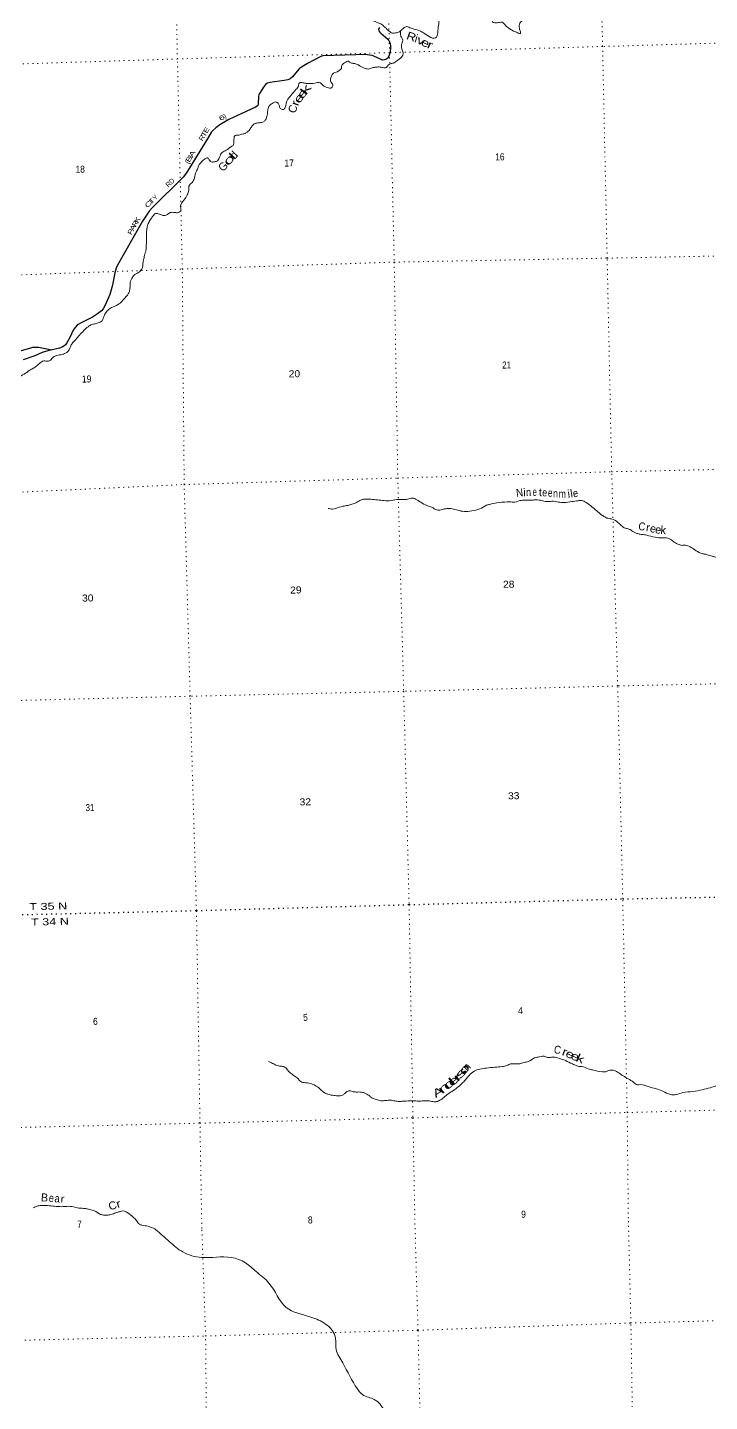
# Model space of a CAD drawing. Header units: feet. Extents: x 489137 to 739700, y 189004 to 379547.
# Drawn here: x 529403 to 546440, y 323522 to 357853 of the extents above; entities that cross this region are included whole.
import ezdxf
from ezdxf.enums import TextEntityAlignment as Align

# ---------------------------------------------------------------- set-up
doc = ezdxf.new("R2010")
doc.units = ezdxf.units.FT
doc.header["$LTSCALE"] = 80
doc.linetypes.add('DOTTED', pattern=[1.5, 0.3, -1.2])
for name, color, linetype, lineweight in [('29', 7, 'Continuous', 25), ('39', 7, 'Continuous', 13), ('6', 7, 'DOTTED', 25), ('7', 7, 'DOTTED', 13)]:
    doc.layers.add(name, color=color, linetype=linetype, lineweight=lineweight)
doc.layers.add('30', color=7, linetype='Continuous')
doc.layers.add('41', color=7, linetype='Continuous')

msp = doc.modelspace()

# ---------------------------------------------------------------- linework, layer by layer
at = {"layer": '29'}
for points in [[(538196.3, 357855.61), (538178.35, 357828.01), (538172.72, 357814.56), (538171.69, 357799.17), (538180.92, 357771.47), (538201.43, 357735.55), (538227.54, 357708.21), (538402.62, 357559.73), (538430.12, 357526.22), (538448.57, 357491.34), (538466.01, 357444.13), (538473.02, 357396.1), (538472.16, 357329.21), (538464.98, 357260.46), (538455.06, 357209.71), (538427.04, 357135.28), (538403.45, 357096.29), (538377.4, 357072.11), (538352.18, 357057.29), (538317.32, 357044.98), (538280.4, 357038.82), (538266.57, 357038.31), (538252.85, 357042.24), (538050.71, 357137.41), (538013.29, 357149.13), (537949.71, 357162.47), (537896.39, 357171.71), (537821.55, 357177.24), (537607.1, 357169.79)], [(537607.1, 357169.79), (536780.11, 357141.05), (536733.54, 357130.67), (536396.56, 356954.18), (536246.46, 356864.92), (536201.35, 356830.03), (536179.63, 356812.55), (536018.82, 356616.6), (535965, 356569.96), (535949.09, 356559.14), (535910.12, 356544.77), (535818.57, 356525.31), (535458.94, 356477.05), (535399.46, 356462.69), (535378.95, 356450.38), (535352.29, 356427.8), (535299.22, 356358.76), (535200.53, 356202.06), (535183.61, 356167.7), (535175.11, 356132.94), (535167.61, 355930.69), (535161.05, 355910.14), (535153.87, 355901.93), (535137.47, 355885.51), (535096.51, 355859.94), (534866.72, 355750.25), (534432.94, 355551.83), (534289.44, 355469.94), (534209.76, 355418.09), (534104.87, 355346.81), (534031.03, 355283.19), (533995.59, 355244.21), (533906.24, 355088.08), (533399.95, 354261.26), (533347.08, 354184.22), (533288.17, 354114.58), (532521.61, 353356.14), (532443.04, 353265.83), (532277.13, 353012.53), (531647.74, 351915.47), (531617.17, 351843.65), (531581.47, 351721.62), (531536.91, 351461.73), (531510.52, 351355.22), (531456.18, 351181.81), (531378.05, 350988.41), (531326.97, 350884.23), (531290.06, 350820.61), (531247.65, 350772.51), (531152.65, 350695.43), (531029.06, 350614.66), (530724.02, 350465.58), (530668.64, 350432.74), (530639.83, 350411.46), (530590.71, 350360.92), (530541.67, 350287.4), (530460.99, 350105.26), (530389.25, 349973.88), (530349.73, 349920.71), (530312.82, 349887.88), (530269.75, 349863.25), (530202.41, 349841.2), (529911.11, 349772.16), (529772.7, 349729.77), (529582.6, 349651.54), (529295.66, 349547.24)], [(529132.69, 349746.18), (529457.81, 349840.12), (529538.49, 349862.44), (529612.7, 349868.69), (529681.06, 349867.19), (530011.89, 349796.05)]]:
    msp.add_lwpolyline(points, dxfattribs=at)
at = {"layer": '39'}
for points in [[(541779.53, 358037.16), (541700.36, 357962.8), (541690.94, 357833.36), (541714.98, 357745.01), (541717.71, 357710.74), (541693.84, 357694.08), (541659.17, 357711.53), (541571.54, 357752.09), (541469.51, 357806.49), (541397.81, 357857.49), (541331.96, 357918.71), (541303.05, 357950.41), (541260.01, 357981.82), (541195.5, 357978.44), (541076.57, 357971.91), (541019.67, 357990.91), (540998.7, 358028.83), (540964.45, 358123.03), (540916.04, 358218.94), (540841.91, 358290.08), (540817.99, 358372.38), (540798.71, 358426.5), (540770.84, 358504.67), (540738.32, 358613.03), (540718.57, 358689.36), (540686.8, 358761.39), (540629.43, 358802.59), (540560.26, 358829.41), (540465.2, 358839.53), (540396.82, 358827.99), (540319.62, 358755.69), (540203.17, 358726.99), (540110.67, 358710.92), (540073.14, 358671.76), (540019.18, 358549.46), (539926.38, 358450.58), (539812.7, 358385.59), (539742.9, 358345.75), (539693.85, 358278.08), (539681.46, 358195.03), (539684.98, 358025.47), (539662.2, 357859.4), (539643.71, 357681.3), (539616.9, 357612.08), (539563.02, 357582.68), (539481.91, 357601.17), (539316.33, 357702.7), (539222.32, 357759.28), (539055.69, 357814.35), (538925.58, 357860.08), (538876.79, 357877.23), (538828.67, 357862.08), (538761.18, 357808.16), (538723.65, 357769), (538697.89, 357746.25), (538595.55, 357717.85), (538525.08, 357710.31), (538400.22, 357794.52), (538317.93, 357869.53), (538229.64, 357942.39), (538123.86, 357982.58), (538044.48, 358015.24), (537977.19, 358048.16), (537951.85, 358102.15), (537932.48, 358160.3), (537855.36, 358180.9), (537718.4, 358167.92), (537677.55, 358191.3), (537629.86, 358252.9), (537622.76, 358303.23), (537601.66, 358347.22), (537560.77, 358372.61), (537505.42, 358413.86), (537470.16, 358459.56), (537455.03, 358507.71), (537419.82, 358551.4), (537344.93, 358561.94), (537327.36, 358533.3), (537267.64, 358493.68), (537186.32, 358522.26), (536954.47, 358608.26), (536765.1, 358689.1), (536652.52, 358765.49), (536440.75, 358855.96), (536359.14, 358898.67), (536234.37, 358978.84), (536144.1, 359049.64), (536100.48, 359109.31), (536023.53, 359121.83), (535927.54, 359176.36), (535902.12, 359234.39)], [(538626.31, 357015.74), (538745.32, 357115.17), (538787.56, 357219.05), (538753.14, 357321.31), (538746.88, 357428.21), (538771.64, 357499.41), (538774.33, 357564.09), (538732.68, 357625.81), (538722.93, 357706.39), (538722.09, 357746.76), (538723.47, 357768.79)], [(533517.1, 353978.24), (533577.16, 354098.65), (533612.46, 354244.79), (533657.01, 354334.58), (533685.63, 354413.93), (533730.85, 354471.43), (533817.85, 354558.07), (533853.69, 354581.04), (533883.66, 354595.8), (533910.05, 354588.28), (533953.71, 354526.59), (533994.73, 354495.14), (534071.38, 354496.76), (534151.53, 354524.69), (534178.84, 354569.69), (534213.52, 354649.18), (534266.26, 354733.08), (534368.05, 354787.72), (534479.37, 354868.82), (534537.07, 354908.4), (534554.14, 354961.26), (534560.06, 355064.38), (534563.26, 355104.83), (534566.83, 355127.12), (534588.52, 355151.81), (534663.03, 355159.43), (534749.26, 355185.48), (534829.66, 355201.3), (534889.42, 355238.91), (534936.95, 355282.32), (534997.76, 355366.39), (535050.93, 355430.11), (535130.9, 355466.12), (535223.53, 355476.14), (535295.81, 355493.81), (535351.2, 355547.48), (535389.19, 355661.37), (535399.74, 355736.31), (535413.95, 355829.5), (535444.8, 355898.81), (535538.22, 355967.41), (535616.43, 355991.27), (535673.84, 355948.05), (535695.44, 355879.84), (535734.98, 355822.11), (535795.83, 355807.23), (535843.28, 355854.67), (535861.73, 355937.86), (535888.04, 356031.3), (535962.64, 356131.82), (536072.91, 356263.38), (536128.18, 356323.1), (536176.72, 356415), (536195.67, 356473.96), (536280.48, 356471.7), (536367.56, 356457.38), (536581.38, 356461.87), (536647.66, 356477.4), (536720.44, 356470.85), (536790.54, 356399.62), (536867.95, 356364.9), (536922.92, 356341.82), (536979.49, 356338.97), (537026.77, 356394.49), (537019.71, 356442.8), (536978.19, 356498.47), (536982.31, 356591.45), (537003.24, 356652.48), (537026.56, 356695.37), (537144.53, 356748.34), (537216.14, 356798.31), (537243.71, 356831.2), (537252.32, 356902.06), (537299.73, 356951.52), (537351.46, 356986.94), (537403.41, 357012.26), (537464.68, 356977.2), (537537.8, 356954.5), (537620.85, 356940.09), (537714.77, 356887.54), (537841.1, 356829.61), (537936.2, 356817.47), (538034.38, 356851.85), (538064.55, 356856.52), (538159.19, 356866.58), (538260.3, 356856.59), (538343.3, 356844.2), (538416.64, 356908.34), (538466.31, 356945.74), (538542.63, 356963.49), (538626.31, 357015.74)], [(528342.56, 348261.63), (528412.83, 348376.19), (528487.09, 348492.86), (528567.86, 348587.45), (528635.48, 348635.31), (528737.39, 348683.9), (528792.83, 348735.55), (528833.21, 348831.31), (528846.33, 348880.05), (528913.48, 348950.12), (529052.93, 349037.87), (529204.39, 349129.9), (529351.98, 349213.78), (529477.34, 349299.21), (529571.1, 349351.67), (529654.44, 349420.06), (529747.74, 349494.72), (529811.74, 349522.31), (529904.7, 349516.19), (529976.78, 349543.95), (530047.97, 349614.11), (530137.86, 349658.41), (530270.5, 349685.43), (530382.45, 349736.24), (530418.13, 349767.28), (530461.04, 349838.87), (530485.96, 349901.99), (530536.82, 349979.8), (530633.48, 350086.84), (530728.08, 350195.85), (530838.77, 350307.23), (530943.88, 350396.27), (531035.87, 350436.57), (531116.23, 350454.41), (531218.39, 350490.89), (531268.11, 350526.26), (531298.74, 350605.67), (531337.41, 350687.25), (531408.01, 350785.67), (531503.45, 350854.31), (531587.46, 350890.41), (531671.31, 350934.58), (531732.92, 350980.3), (531839.45, 351097.64), (531920.18, 351194.25), (531947.12, 351257.42), (531965.11, 351362.81), (531969.23, 351455.79), (531976.08, 351514.49), (532008.99, 351581.83), (532073.75, 351670.02), (532131.54, 351705.56), (532217.06, 351765.92), (532256.35, 351817.24), (532275.69, 351858.03), (532282.16, 351934.9), (532289.05, 351991.59), (532307.54, 352072.76), (532333.39, 352188.41), (532356.17, 352257.54), (532366.47, 352344.6), (532372.39, 352447.71), (532379.75, 352579.13), (532375.63, 352680.01), (532381.39, 352791.2), (532395.77, 352876.32), (532431.99, 352978.05), (532492.39, 353082.31), (532549.33, 353158.22), (532584.84, 353197.34), (532624.98, 353208.28), (532667.51, 353201.09), (532730.5, 353180.2), (532807.75, 353153.55), (532866.08, 353162.86), (532929.7, 353208.62), (533011.91, 353234.58), (533084.65, 353230.05), (533169.46, 353227.79), (533215.23, 353259.04), (533236.07, 353324.1), (533226.99, 353372.38), (533229.98, 353422.93), (533278.9, 353496.65), (533327.94, 353564.32), (533378.84, 353640.11), (533424.81, 353758.2), (533435.45, 353829.11), (533432.72, 353863.38), (533445.83, 353912.12), (533517.1, 353978.24)], [(536913.41, 345838.66), (537022.76, 345820.76), (537101.18, 345834.52), (537279.62, 345890.78), (537404.31, 345911.57), (537508.66, 345940.02), (537618.77, 345982.72), (537738.46, 346049.85), (537863.19, 346068.63), (537976.28, 346064.95), (538148.16, 346048.36), (538309.92, 346033.59), (538485.54, 346031.22), (538680.62, 346063.59), (538836.16, 346056.76), (538958.71, 346083.57), (539013, 346092.78), (539126.85, 346052.77), (539261.79, 345968.77), (539441.12, 345885.7), (539508.23, 345860.86), (539606.19, 345808.39), (539707.43, 345792.34), (539771.64, 345809.85), (539876.08, 345834.25), (540011.4, 345829.02), (540151.43, 345791.57), (540313.52, 345760.65), (540498.85, 345776.66), (540699.65, 345825.3), (540871.33, 345915.74), (540947.56, 345937.54), (541128.4, 345975.67), (541384.21, 345999.22), (541481.07, 345999.23), (541539.78, 345990.37), (541704.4, 346032.2), (541827.24, 346044.87), (542006.9, 346042.59), (542109.65, 346050.81), (542253.34, 346031.61), (542431.44, 346007.08), (542499.81, 346018.62), (542663.76, 345995.81), (542797.23, 345982.46), (542998.49, 346008.9), (543155.5, 346028.35), (543213.87, 346035.64), (543327.59, 346001.67), (543442.19, 345925.33), (543561.21, 345830.89), (543684.55, 345722.42), (543739.98, 345677.14), (543823.82, 345624.37), (543878.87, 345597.26), (543988.31, 345575.32), (544153.59, 345487.92), (544235.88, 345412.91), (544340.27, 345342.41), (544431.55, 345320.09), (544525.56, 345263.5), (544594.86, 345230.63), (544662.1, 345199.73), (544755.23, 345185.53), (544870.63, 345167.76), (545079.54, 345117.63), (545261.55, 345099.24), (545400.86, 345096.11), (545474.32, 345057.26), (545560.35, 344996.47), (545680.75, 344932.35), (545761.86, 344913.86), (545806.19, 344916.81), (545923.7, 344895.05), (546042.21, 344824.84), (546179.25, 344736.85), (546268.72, 344704.4), (546351.77, 344689.99), (546483.81, 344648.33), (546562.94, 344627.78), (546615.77, 344610.72), (546689.27, 344569.85), (546813.41, 344519.96), (546860.23, 344500.75), (546918.69, 344407.06), (546997.48, 344305.73), (547094.18, 344216.88), (547163.73, 344171.9), (547354.44, 344123.4), (547461.23, 344131.7), (547582.14, 344140.3)], [(535423.09, 332014.77), (535498.39, 331984.04), (535610.52, 331929.85), (535732.22, 331900.09), (535815.31, 331883.67), (535858.26, 331856.3), (535918.31, 331782.84), (536010.89, 331697.95), (536062.12, 331660.66), (536158.4, 331592), (536206.01, 331534.44), (536311.88, 331490.21), (536473.71, 331471.4), (536561.34, 331430.83), (536671.7, 331364.49), (536749.86, 331293.44), (536837.99, 331228.65), (536909.18, 331201.87), (537020.76, 331173.92), (537152.21, 331160.53), (537270.93, 331177.16), (537330.57, 331220.82), (537364.19, 331253.84), (537444.29, 331283.79), (537541.58, 331263.62), (537642.65, 331255.65), (537719.35, 331255.24), (537816.72, 331231.03), (537935.1, 331166.88), (538000.79, 331113.73), (538086.35, 331075.14), (538202.05, 331043.24), (538325.23, 331039.77), (538440, 331052.28), (538549.26, 331038.42), (538662.61, 331022.63), (538789.69, 331025.3), (538936.86, 331032.43), (539070.04, 331033.21), (539197.25, 331029.82), (539334.34, 331036.74), (539441.34, 331034.95), (539558.88, 331011.17), (539641.42, 331020.98), (539749.22, 331077.77), (539858.36, 331166.89), (539937.83, 331227.13), (540075.21, 331316.85), (540182.42, 331401.89), (540279.46, 331490.77), (540362.33, 331581.36), (540433.19, 331667.67), (540558.09, 331775.3), (540704.3, 331828.86), (540865.25, 331852.43), (541080.72, 331875.13), (541257.98, 331890.97), (541378.47, 331919.76), (541472.57, 331956.06), (541603.69, 331958.82), (541704.59, 331958.92), (541804.82, 331991.32), (541911.23, 332017.78), (542066.81, 332105.87), (542157.16, 332127.96), (542306.06, 332149.26), (542389.4, 332120.72), (542466.13, 332118.29), (542526.44, 332129.66), (542639.95, 332105.79), (542798.39, 332056.61), (542963.46, 331979.31), (543069.37, 331933.06), (543148.75, 331900.4), (543251.8, 331894.49), (543406.37, 331837.15), (543517.99, 331807.19), (543763.16, 331759.83), (543853.89, 331763.76), (543913.91, 331789.25), (543986.23, 331804.91), (544085.54, 331784.78), (544197.91, 331718.48), (544283.94, 331657.69), (544408.5, 331587.61), (544539.54, 331497.47), (544643.72, 331437.05), (544714.28, 331440.55), (544907.01, 331392.1), (545103.89, 331337.67), (545274.77, 331272.6)], [(545274.77, 331272.6), (545462.08, 331193.74), (545611.39, 331194.86), (545771.89, 331240.64), (546023.58, 331268.14), (546256.74, 331313.42), (546459.55, 331362.11), (546597.86, 331407.42), (546732.13, 331452.65), (546856.99, 331465.37), (547034.84, 331356.02), (547176.88, 331318.62), (547361.08, 331292.2), (547677.32, 331321.05), (547892.83, 331341.74), (548126.45, 331364.82), (548265.18, 331389.95), (548432.44, 331401.54), (548541.87, 331379.6), (548641.3, 331353.42), (548817.14, 331244.03), (548951.24, 331103.47), (549097.23, 330973.25), (549202.55, 330858.34), (549283.19, 330765.12), (549359.89, 330667.78), (549423.18, 330632.76), (549581.49, 330589.64), (549716.43, 330505.64), (549861.88, 330401.67), (550033.09, 330320.45), (550242.5, 330246.09), (550498.43, 330166.65), (550599.55, 330156.66), (550688.81, 330134.3), (550771.01, 330063.33), (550909.74, 329991.52), (551011.44, 329953.27), (551118.52, 329947.44), (551191.52, 329930.8), (551294.81, 329912.78), (551332.29, 329926.54), (551366.31, 329955.72)], [(529549.68, 328363.47), (529661.77, 328408.23), (529780.53, 328422.84), (529948.25, 328412.23), (530118.08, 328397.62), (530295.8, 328391.26), (530467.18, 328398.9), (530649.57, 328362.34), (530803.26, 328347.39), (530896.39, 328333.2), (531020.11, 328303.48), (531113.66, 328269.1), (531187.41, 328216.12), (531270.75, 328187.58), (531394.01, 328180.08), (531486.51, 328196.16), (531610.78, 328237.13), (531701.01, 328265.28), (531751.15, 328280.47), (531829.9, 328278.09), (531909.5, 328235.33), (532049.06, 328123.16), (532125.38, 328043.98), (532189.72, 327958.5), (532256.96, 327927.6), (532418.97, 327900.72), (532500.37, 327868.1), (532549.12, 327852.96), (532608.42, 327815.84), (532609.27, 327815.17)], [(532609.03, 327815.36), (532942.41, 327522.93), (533284.32, 327258.3), (533748.51, 327121.93), (534496.52, 327121.78), (534845.36, 326990.72), (535117.51, 326768.87), (535435.71, 326481.43), (535866.7, 325873.3), (536483.01, 325631.45), (536851.09, 325456.38), (537084.53, 325162.86), (537114.71, 324830.07), (537276.57, 324486.3), (537643.86, 323836.21), (537774.63, 323693.83), (538066.55, 323575.55), (538324.04, 323290.68), (538715.66, 322806.93), (539098.55, 322773.71), (539653.66, 322724.43), (540066.13, 322637.35), (540291.9, 322580.14), (540432.71, 322609.81), (540539.16, 322638.65), (540852.92, 322537.07), (541442.82, 322385.54), (541721.61, 322224.49), (541964.56, 322125.24), (542215.58, 322111.08), (542672.61, 321851.24), (543159.72, 321517.34), (543317.12, 321529.22), (543447.93, 321469.72), (543658.99, 321266.61), (544000.31, 321196.01), (544586.17, 321044.39), (544979.51, 320827.48), (545460.6, 320406.52), (545712.42, 320020.46), (545865.75, 319864.47), (546020.47, 319734.79), (546316.3, 319452.88), (546647.93, 319111.18), (546878.18, 318866.09), (547302.54, 318789.41), (547645.99, 318545.02), (548002, 318367.65), (548276.26, 318226.7), (548513.25, 318038.37), (548854.48, 317886.91), (549253.25, 317696.42), (549489.1, 317386.78), (549914.95, 317162.57), (550527.03, 317013.6), (550966.83, 316882.71), (551272.12, 316797.09), (551540.09, 316581.21), (551641.37, 316476.02), (551702.81, 316453.17)]]:
    msp.add_spline(points, degree=3, dxfattribs=at)
at = {"layer": '6'}
msp.add_lwpolyline([(520592, 335483.55), (523018.86, 335552.7), (528312.84, 335665.74), (533623.1, 335789.6), (538935.71, 335937.56), (544272.65, 336079.96), (549594.17, 336187.72), (551207.63, 336275.18)], dxfattribs=at)
at = {"layer": '7'}
for points in [[(544412.4, 328100.79), (544383.7, 330742.97), (544272.65, 336079.96), (544147.82, 341400.51), (543996.1, 346752.8), (543883.04, 352089.75), (543768.97, 357378.22), (543643.38, 362735.1), (543516.82, 367362.95)], [(538209.93, 367231.27), (538319.81, 362629.32), (538446.4, 357224), (538563.37, 351990.12), (538653.4, 346596.14), (538800.63, 341265.97), (538935.71, 335937.56), (539030.41, 330610.32), (539081.31, 327971.08)], [(533758.17, 327842.83), (533711.45, 330476.37), (533623.1, 335789.6), (533465.28, 341143.79), (533316.88, 346433.55), (533269.46, 351816.3), (533148.12, 357066.25), (533061.59, 361081.2)], [(550680.28, 357569.71), (549101.58, 357534.67), (543768.97, 357378.22), (538446.4, 357224), (533148.12, 357066.25), (527925.65, 356902.05), (522562.57, 356803.48), (520093.92, 356779.67)], [(520218.12, 351469.44), (522672.4, 351525.03), (528050.4, 351629.62), (533269.46, 351816.3), (538563.37, 351990.12), (543883.04, 352089.75), (549224.85, 352191.88), (550811.71, 352262.55)], [(520343.36, 346114.56), (522781.81, 346169.83), (528078.76, 346190.26), (533316.88, 346433.55), (538653.4, 346596.14), (543996.1, 346752.8), (549315.43, 346868.59), (550943.41, 346944.14)], [(551077.22, 341541.36), (549471.15, 341518.4), (544147.82, 341400.51), (538800.63, 341265.97), (533465.28, 341143.79), (528193.71, 341014.63), (525740.09, 340956.66)], [(520716.4, 330164.98), (523109.43, 330229.41), (528394.05, 330352.44), (533711.45, 330476.37), (539030.41, 330610.32), (544383.7, 330742.97), (549615.74, 330883.17), (551341.91, 330852.99)], [(539081.31, 327971.08), (539157.58, 325295.71), (539287.53, 319940.34), (539396.2, 314713.81), (539496.12, 309430.48), (539650.07, 304000.9)], [(544990.16, 304131.67), (544764.76, 309589.85), (544669.8, 314834.9), (544567.18, 320146.46), (544476.06, 325484.58), (544412.4, 328100.79)], [(534364.15, 303887.6), (534205.83, 309246.34), (534102.59, 314499.27), (533903.81, 319774.15), (533852.18, 325151.63), (533758.17, 327842.83)], [(520843.98, 324851.65), (523223.39, 324939.84), (528493.81, 325034.47), (533854.01, 325159.76), (539157.39, 325303.79), (544465.96, 325484.34), (549747.26, 325621.78), (551472.42, 325583.04)]]:
    msp.add_lwpolyline(points, dxfattribs=at)

# ---------------------------------------------------------------- texts
at = {"layer": '30'}
for s, rotation, width, p in [('6', 29.712, 1.6, (534286.94, 355549.11)), (')', 29.712, 1.05, (534361.21, 355591.49)), ('E', 60.218, 1.35, (533923.84, 355259.77)), ('R', 58.519, 1.25, (533810.03, 355064.99)), ('T', 60.218, 1.5, (533866.81, 355160.12)), ('B', 58.519, 1.4, (533485.35, 354534.77)), ('A', 58.519, 1.45, (533566.26, 354666.92)), ('(', 58.519, 1.15, (533440.2, 354461.05)), ('C', 48.977, 1.55, (532465.42, 353398.2)), ('I', 44.695, 1.45, (532527.89, 353460.82)), ('R', 60.157, 1.25, (532144.42, 352921.88)), ('K', 60.157, 1.3, (532199.2, 353017.36)), ('P', 60.157, 1.35, (532029.69, 352721.9)), ('A', 60.157, 1.4, (532087.06, 352821.89))]:
    msp.add_text(s, height=120, rotation=rotation, dxfattribs=dict(at, width=width)).set_placement(p, align=Align.CENTER)
for s, rotation, p in [('I', 58.519, (533525.08, 354599.64)), ('R', 44.695, (532966.27, 353894.56)), ('D', 44.695, (533046.88, 353974.31)), ('Y', 44.695, (532635, 353566.79)), ('T', 44.695, (532548.22, 353480.93))]:
    msp.add_text(s, height=120, rotation=rotation, dxfattribs=at).set_placement(p, align=Align.CENTER)
at = {"layer": '41'}
for s, rotation, width, p in [('R', 340.635, 1.2, (538960.84, 357532.64)), ('v', 334.39, 1.45, (539190.06, 357432.63)), ('e', 335.684, 1.3, (539303.33, 357380.88)), ('r', 338.062, 1.4, (539425.54, 357327.18)), ('k', 53.662, 1.9, (536430.46, 356244.99)), ('r', 71.374, 1.3, (536181.08, 355932.33)), ('e', 55.326, 1.65, (536263.14, 356034.11)), ('e', 54.656, 1.65, (536344.8, 356141.7)), ('C', 72.579, 1.05, (536123.54, 355790.73)), ('o', 49.277, 1.85, (534507.93, 354482.78)), ('l', 48.094, 1.7, (534597.03, 354571.4)), ('N', 7.365, 0.9, (541707.39, 346133.42)), ('n', 1.092, 0.85, (541921.46, 346144.99)), ('e', 0.09, 0.7, (542075.03, 346149.8)), ('e', 356.912, 0.8, (542317.94, 346138.11)), ('e', 358.17, 0.75, (542458.68, 346127.16)), ('n', 359.18, 0.85, (542590.53, 346112.68)), ('m', 359.751, 0.8, (542761.12, 346101.63)), ('e', 5.561, 0.85, (543100.42, 346120.57)), ('C', 351.765, 0.9, (544738.18, 345289.04)), ('C', 350.731, 0.9, (542627.67, 332213.61)), ('r', 340.825, 1.3, (542792.69, 332164.46)), ('e', 335.022, 1.35, (542913.21, 332112.06)), ('e', 335.221, 1.35, (543043.7, 332054.94)), ('k', 337.033, 1.45, (543173.34, 331997.61)), ('e', 37.24, 1.75, (540097.06, 331459.49)), ('r', 41.267, 2.1, (540209.89, 331561.46)), ('s', 46.743, 2.25, (540298.93, 331661.21)), ('o', 50.467, 1.8, (540386.96, 331763.55)), ('A', 32.543, 1.5, (539710.08, 331171.97)), ('n', 39.161, 1.9, (539861.99, 331287.56)), ('d', 40.474, 2.05, (539996.5, 331385.69)), ('e', 354.993, 0.85, (529992.41, 328508.74)), ('a', 355.173, 0.9, (530136.9, 328498.48)), ('C', 18.192, 1.05, (531558.67, 328325.27)), ('r', 17.047, 1.25, (531702.74, 328370.41))]:
    msp.add_text(s, height=200, rotation=rotation, dxfattribs=dict(at, width=width)).set_placement(p, align=Align.CENTER)
for s, rotation, p in [('i', 343.238, (539087.8, 357483.25)), ('d', 47.141, (534629.19, 354598.45)), ('G', 45.066, (534358.47, 354310.48)), ('i', 2.453, (541821.48, 346139.77)), ('t', 0.132, (542216.1, 346141.8)), ('i', 7.403, (542937, 346102.57)), ('l', 8.903, (543007.61, 346111.8)), ('r', 351.228, (544889.5, 345266.03)), ('e', 347.262, (545009.69, 345236.9)), ('e', 349.37, (545144.1, 345209.04)), ('k', 355.423, (545276.7, 345197.69)), ('n', 45.349, (540442.39, 331816.07)), ('B', 356.856, (529823.33, 328520.63)), ('r', 355.821, (530269.53, 328486.09))]:
    msp.add_text(s, height=200, rotation=rotation, dxfattribs=at).set_placement(p, align=Align.CENTER)
at = {"layer": '6', "width": 1.35}
for s, p in [('T 35 N', (529449.18, 335798.02)), ('T 34 N', (529490.97, 335413.82))]:
    msp.add_text(s, height=175, rotation=1.216, dxfattribs=at).set_placement(p)
at = {"layer": '7'}
for s, width, p in [('16', 0.9, (541087.62, 354531.06)), ('18', 0.9, (530603.94, 354221.97)), ('17', 0.9, (535823.55, 354378.07)), ('21', 0.85, (541262.42, 349330.71)), ('19', 0.9, (530765.46, 348980.95)), ('20', 1.1, (535929.09, 349111.64)), ('28', 1.1, (541283.57, 343852.49)), ('30', 1.1, (530766.31, 343508.36)), ('29', 1.1, (535964.82, 343708.44)), ('32', 1.1, (536201.03, 338416.29)), ('33', 1.1, (541407.64, 338568.27)), ('31', 0.85, (530855.04, 338273.89)), ('4', 0.9, (541660.6, 333199.93)), ('6', 0.9, (531040.85, 332932.41)), ('5', 0.9, (536289.87, 333032.58)), ('9', 0.9, (541738.2, 328112.64)), ('7', 0.9, (530645.74, 327867.5)), ('8', 0.9, (536409.33, 327970.41))]:
    msp.add_text(s, height=175, rotation=1, dxfattribs=dict(at, width=width)).set_placement(p)

doc.saveas('drawing.dxf')
